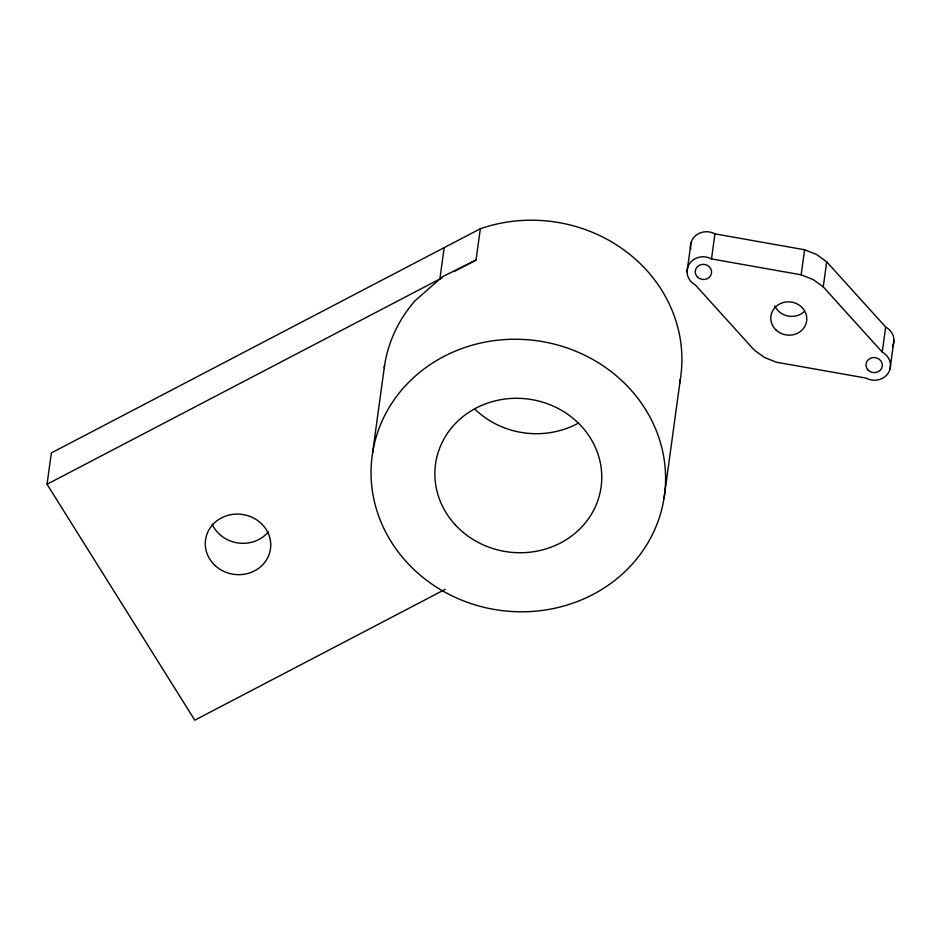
<?xml version="1.0" encoding="UTF-8"?>
<svg xmlns="http://www.w3.org/2000/svg" width="941" height="941" viewBox="0 0 941 941"><rect width="100%" height="100%" fill="white"/><g stroke="black" fill="none" stroke-linecap="round" stroke-linejoin="round"><path stroke-width="1.41" d="M445.199 589.325L194.787 720.194L47.05 484.262L51.343 452.939L480.333 228.745A147.478 136.057 7.8 0 1 627.823 252.858A147.478 136.057 7.8 0 1 679.602 383.399M372.612 452.774L384.622 365.061M439.894 278.959L444.187 247.636M454.091 271.537L476.04 260.069L480.333 228.745M687.048 271.702L691.012 242.731M664.028 498.26A147.478 136.057 7.8 0 0 464.019 347.782A147.478 136.057 7.8 0 0 426.908 580.503A147.478 136.057 7.8 0 0 664.028 498.26L680.343 379.223M885.669 327.033L882.235 352.087A16.385 15.115 7.8 0 1 888.386 372.859A16.385 15.115 7.8 0 1 866.073 378.094L776.407 362.214L764.539 357.509L754.317 350.158L695.328 284.935A16.385 15.115 7.8 0 1 689.188 264.162A16.385 15.115 7.8 0 1 711.502 258.928L714.937 233.874L804.59 249.753L816.47 254.446L826.692 261.81L885.669 327.033A16.385 15.115 7.8 0 1 892.468 346.641M882.235 352.087L823.257 286.864L813.036 279.512L801.156 274.807L804.59 249.753M823.257 286.864L826.692 261.81M889.986 369.225L893.95 340.254M47.05 484.262L442.482 277.607M476.04 260.069L442.458 276.713L414.863 300.932A147.478 136.057 7.8 0 0 384.21 367.849M711.502 258.928L801.156 274.807M578.515 423.027A83.573 77.103 7.8 0 1 475.323 409.606M268.408 531.83A32.77 30.23 7.8 0 1 212.16 524.219M690.753 249.283A16.385 15.115 7.8 0 1 697.363 234.344A16.385 15.115 7.8 0 1 714.937 233.874M804.179 311.671A18.02 16.632 7.8 0 1 774.772 305.86M455.079 524.631A83.573 77.103 7.8 0 0 597.1 502.576A83.573 77.103 7.8 0 0 502.776 399.349A83.573 77.103 7.8 0 0 455.079 524.631M215.03 565.47A32.77 30.23 7.8 0 0 269.691 552.638A32.77 30.23 7.8 0 0 229.322 515.009A32.77 30.23 7.8 0 0 215.03 565.47M697.669 277.207A8.198 7.563 7.8 0 0 711.337 273.996A8.198 7.563 7.8 0 0 701.245 264.586A8.198 7.563 7.8 0 0 697.669 277.207M868.049 370.001A8.198 7.563 7.8 0 0 881.917 367.625A8.198 7.563 7.8 0 0 872.495 357.651A8.198 7.563 7.8 0 0 868.049 370.001M776.149 330.115A18.02 16.632 7.8 0 0 806.202 323.057A18.02 16.632 7.8 0 0 784.006 302.355A18.02 16.632 7.8 0 0 776.149 330.115"/></g></svg>
